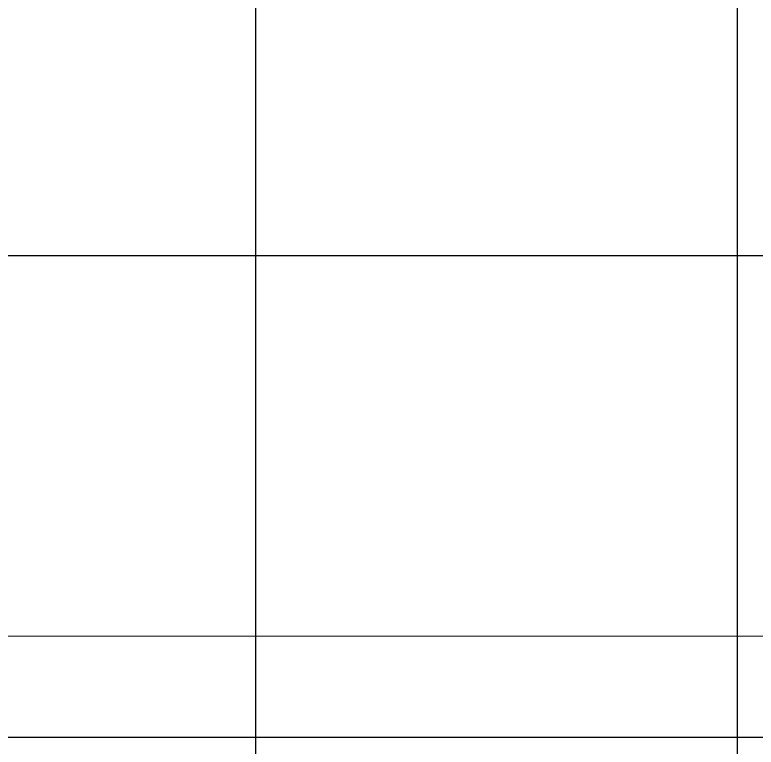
# Model space of a CAD drawing. Header units: metres. Extents: x -18745 to 220762, y -1579758 to -1356048.
# Drawn here: x 133561 to 144641, y -1426030 to -1415083 of the extents above; entities that cross this region are included whole.
import ezdxf

# ---------------------------------------------------------------- set-up
doc = ezdxf.new("R2010")
doc.units = ezdxf.units.M
doc.layers.get('0').update_dxf_attribs({"lineweight": 0})
doc.layers.add('A-100 - Copy$0$axes', color=8, linetype='Continuous')
doc.layers.add('A-100 - Copy$0$Proj', color=8, linetype='Continuous', lineweight=0)

# ---------------------------------------------------------------- blocks, each defined once
blk = doc.blocks.new('A-100 - Copy')
at = {"layer": 'A-100 - Copy$0$axes'}
for p, q in [((137163.3, -1477297.4, 0), (137163.3, -1387547.7, 0)), ((144363.7, -1477297.4, 0), (144363.7, -1387547.7, 0)), ((178940.3, -1418687.7, 2.4), (96042.2, -1418687.7, 2.4)), ((178940.3, -1425887.7, 2.4), (96042.2, -1425887.7, 2.4))]:
    blk.add_line(p, q, dxfattribs=at)
at = {"layer": 'A-100 - Copy$0$Proj', "elevation": 2.4}
blk.add_lwpolyline([(157430.3, -1413062.7), (157430.3, -1424372.7), (116466.7, -1424372.7), (116466.7, -1413062.7)], close=True, dxfattribs=at)

msp = doc.modelspace()

# ---------------------------------------------------------------- block references
msp.add_blockref('A-100 - Copy', (0, 0))

doc.saveas('drawing.dxf')
